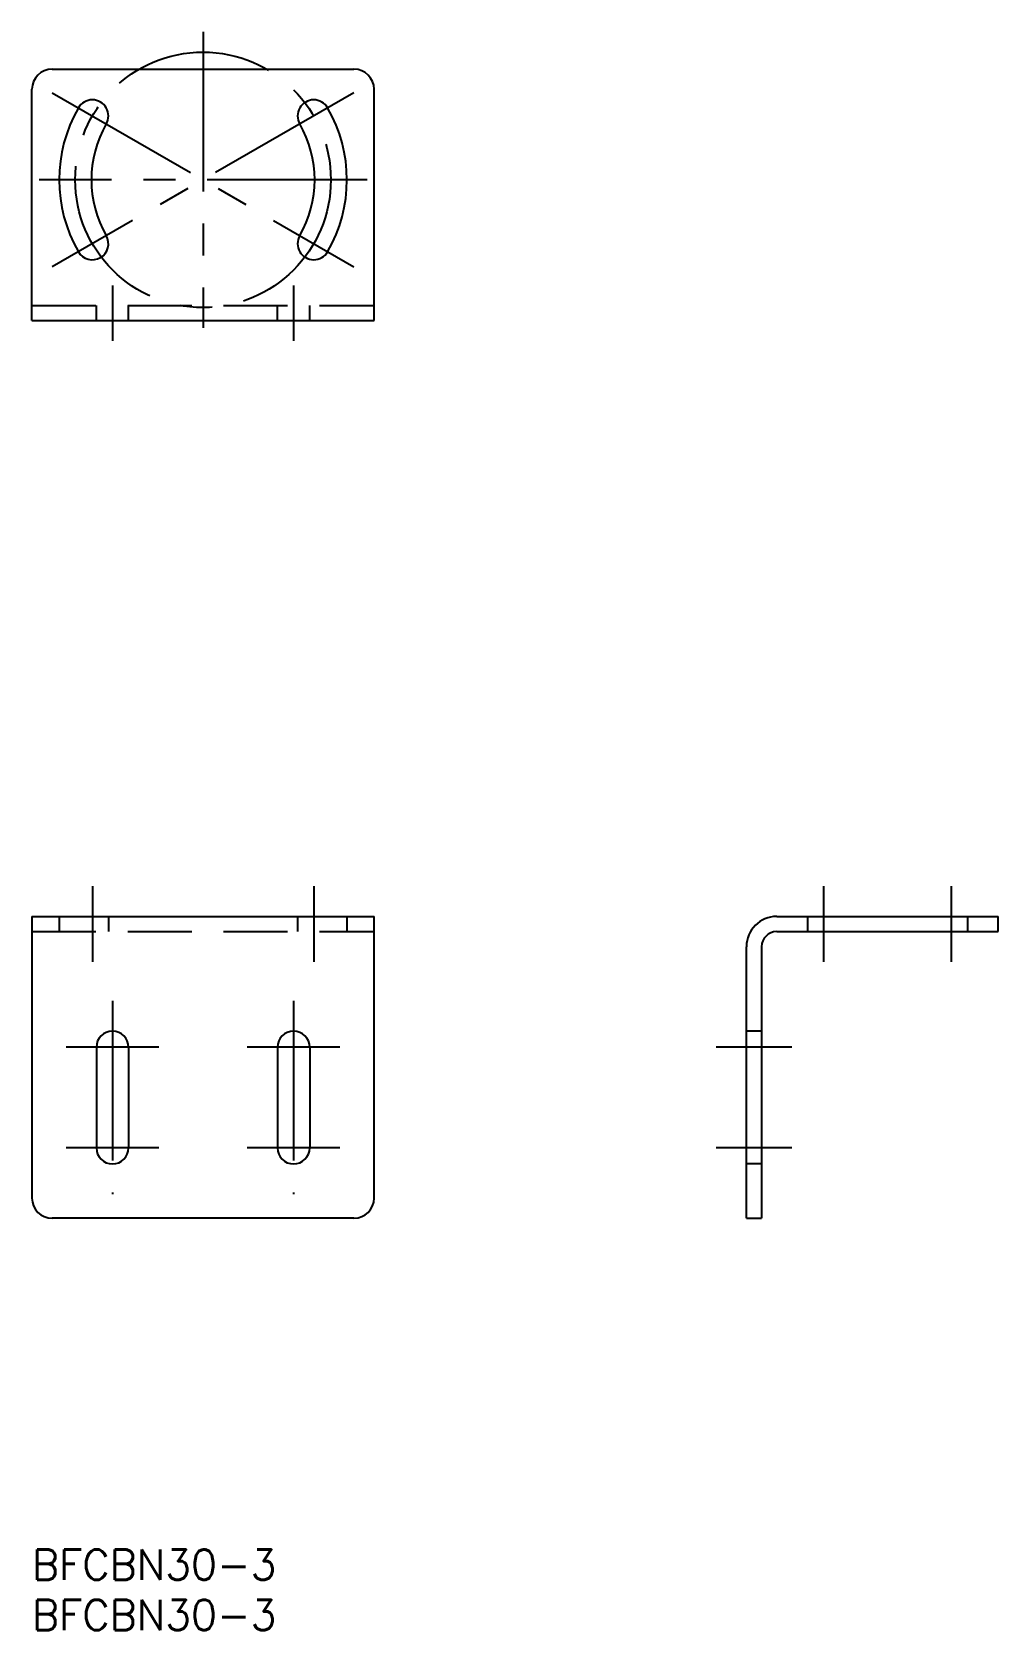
# Model space of a CAD drawing. Extents: x 0 to 96, y -8 to 151.
import ezdxf

# ---------------------------------------------------------------- set-up
doc = ezdxf.new("R2010")
doc.units = 0
doc.header["$LTSCALE"] = 0.5
doc.linetypes.add('CENTER', pattern=[50.8, 31.75, -6.35, 6.35, -6.35])
doc.linetypes.add('DASHED', pattern=[19.05, 12.7, -6.35])
doc.layers.get('0').update_dxf_attribs({"linetype": 'CONTINUOUS'})
doc.layers.add('CENTER', color=1, linetype='CENTER')
doc.styles.get("Standard").update_dxf_attribs({"font": 'txt.shx', "height": 3, "bigfont": 'bigfont.shx'})

# ---------------------------------------------------------------- blocks, each defined once
blk = doc.blocks.new('*U36')
at = {"color": 7, "linetype": 'CONTINUOUS'}
blk.add_text('BFCBN30-3', height=3, dxfattribs=at).set_placement((0, -3))
blk = doc.blocks.new('*U37')
at = {"color": 7, "linetype": 'CONTINUOUS'}
blk.add_text('BFCBN30-3', height=3, dxfattribs=at).set_placement((0, -8))

msp = doc.modelspace()

# ---------------------------------------------------------------- linework, layer by layer
at = {"color": 7, "linetype": 'CONTINUOUS'}
for p, q in [((2, 147.18), (32, 147.18)), ((0, 122.18), (0, 145.18)), ((34, 122.18), (34, 145.18)), ((0, 122.18), (34, 122.18)), ((0, 62.94), (0, 34.94)), ((0, 62.94), (34, 62.94)), ((34, 34.94), (34, 62.94)), ((74.01, 62.94), (96.01, 62.94)), ((96.01, 61.44), (96.01, 62.94)), ((74.01, 61.44), (96.01, 61.44)), ((71.01, 32.94), (71.01, 59.94)), ((72.51, 59.94), (72.51, 32.94)), ((6.4, 49.94), (6.4, 39.94)), ((9.6, 49.94), (9.6, 39.94)), ((24.4, 49.94), (24.4, 39.94)), ((27.6, 49.94), (27.6, 39.94)), ((32, 32.94), (2, 32.94)), ((71.01, 32.94), (72.51, 32.94))]:
    msp.add_line(p, q, dxfattribs=at)
at = {"color": 3, "linetype": 'DASHED'}
for p, q in [((0, 123.68), (34, 123.68)), ((6.4, 122.18), (6.4, 123.68)), ((9.6, 122.18), (9.6, 123.68)), ((24.4, 122.18), (24.4, 123.68)), ((27.6, 122.18), (27.6, 123.68)), ((2.7, 62.94), (2.7, 61.44)), ((7.6, 62.94), (7.6, 61.44)), ((26.4, 62.94), (26.4, 61.44)), ((31.3, 62.94), (31.3, 61.44)), ((77.06, 62.94), (77.06, 61.44)), ((92.96, 62.94), (92.96, 61.44)), ((0, 61.44), (34, 61.44)), ((72.51, 51.54), (71.01, 51.54)), ((72.51, 38.34), (71.01, 38.34))]:
    msp.add_line(p, q, dxfattribs=at)
at = {"color": 7, "linetype": 'CONTINUOUS'}
for centre, radius, start, end in [((2, 145.18), 2, 90, 180), ((32, 145.18), 2, 0, 90), ((17, 136.18), 14.3, 150, 210), ((6, 142.53), 1.6, 330, 150), ((28, 142.53), 1.6, 30, 210), ((17, 136.18), 14.3, 330, 30), ((17, 136.18), 11.1, 150, 210), ((17, 136.18), 11.1, 330, 30), ((6, 129.83), 1.6, 210, 30), ((28, 129.83), 1.6, 150, 330.0002), ((74.01, 59.94), 3, 90, 180), ((74.01, 59.94), 1.5, 90, 180), ((8, 49.94), 1.6, 0, 180), ((26, 49.94), 1.6, 0, 180), ((8, 39.94), 1.6, 180, 0), ((26, 39.94), 1.6, 180, 0), ((2, 34.94), 2, 180, 270), ((32, 34.94), 2, 270, 0)]:
    msp.add_arc(centre, radius, start, end, dxfattribs=at)
at = {"layer": 'CENTER', "color": 1, "linetype": 'CENTER'}
for p, q in [((17, 150.88), (17, 121.48)), ((31.98, 144.83), (2.02, 127.53)), ((2.02, 144.83), (31.98, 127.53)), ((33.3, 136.18), (0.7, 136.18)), ((8, 125.68), (8, 120.18)), ((26, 125.68), (26, 120.18)), ((6, 65.94), (6, 58.44)), ((28, 65.94), (28, 58.44)), ((78.66, 65.94), (78.66, 58.44)), ((91.36, 65.94), (91.36, 58.44)), ((8, 54.54), (8, 35.34)), ((26, 54.54), (26, 35.34)), ((12.6, 49.94), (3.4, 49.94)), ((30.6, 49.94), (21.4, 49.94)), ((75.51, 49.94), (68.01, 49.94)), ((12.6, 39.94), (3.4, 39.94)), ((30.6, 39.94), (21.4, 39.94)), ((75.51, 39.94), (68.01, 39.94))]:
    msp.add_line(p, q, dxfattribs=at)
msp.add_circle((17, 136.18), 12.7, dxfattribs=at)

# ---------------------------------------------------------------- block references
at = {"color": 7, "linetype": 'CONTINUOUS'}
for name in ['*U36', '*U37']:
    msp.add_blockref(name, (0, 0), dxfattribs=at)

doc.saveas('drawing.dxf')
